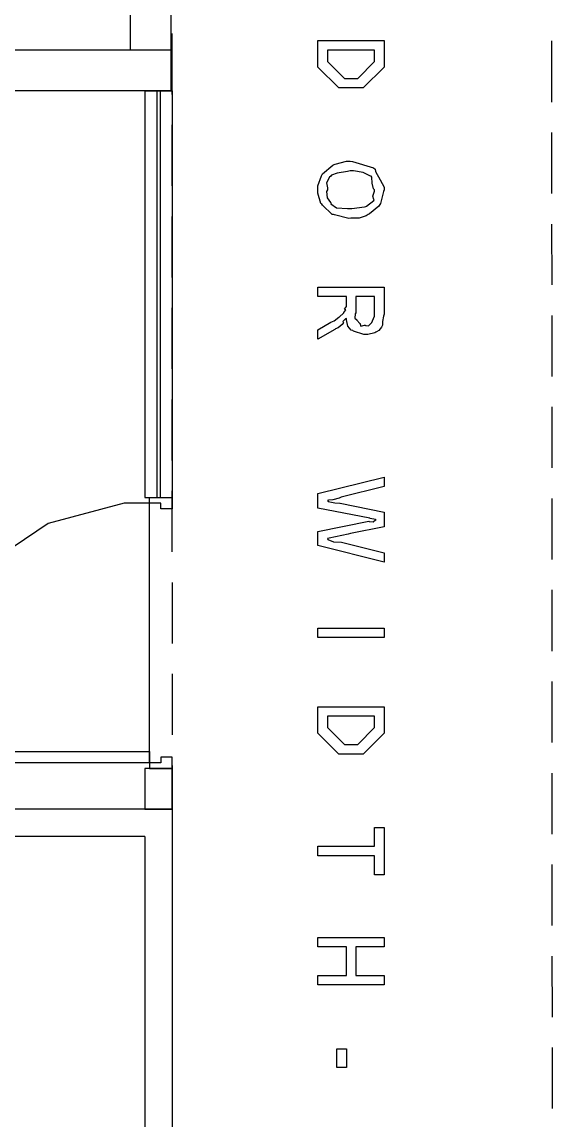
# Model space of a CAD drawing. Extents: x 0 to 23.4, y 0 to 16.5.
# Drawn here: x 13.318 to 13.831, y 10.208 to 11.271 of the extents above; entities that cross this region are included whole.
import ezdxf

# ---------------------------------------------------------------- set-up
doc = ezdxf.new("R2010")
doc.units = 0
doc.layers.get('0').update_dxf_attribs({"linetype": 'CONTINUOUS'})

msp = doc.modelspace()

# ---------------------------------------------------------------- linework, layer by layer
at = {"color": 0}
for points in [[(13.4625, 11.818), (13.4623, 11.2046)], [(13.4231, 11.7787), (13.423, 11.244)], [(13.4631, 11.2601), (13.4632, 11.2011)], [(13.8306, 11.2528), (13.8306, 11.1937)], [(13.4632, 11.244), (12.5438, 11.244)], [(13.4632, 11.2046), (12.5438, 11.2046)], [(13.4371, 11.2046), (13.4371, 10.811)], [(13.4371, 11.2046), (13.4634, 11.2046)], [(13.4487, 11.2046), (13.4487, 10.811)], [(13.4518, 11.2046), (13.4518, 10.811)], [(13.4634, 11.2046), (13.4634, 10.811)], [(13.4632, 11.1716), (13.4632, 11.1125)], [(13.8306, 11.1642), (13.8306, 11.1052)], [(13.4632, 11.083), (13.4632, 11.024)], [(13.8306, 11.0756), (13.8307, 11.0166)], [(13.4633, 10.9944), (13.4633, 10.9354)], [(13.8307, 10.9871), (13.8307, 10.928)], [(13.4633, 10.9059), (13.4633, 10.8468)], [(13.8307, 10.8985), (13.8307, 10.8395)], [(13.4371, 10.811), (13.4634, 10.811)], [(13.4633, 10.8173), (13.4633, 10.7582)], [(13.8308, 10.8099), (13.8308, 10.7509)], [(13.4416, 10.8055), (13.417, 10.8055), (13.3436, 10.7857), (13.2637, 10.7318), (13.2098, 10.6519), (13.1901, 10.5785), (13.1901, 10.554)], [(13.4416, 10.554), (13.4416, 10.8055)], [(13.4634, 10.7287), (13.4634, 10.6697)], [(13.8308, 10.7214), (13.8308, 10.6623)], [(13.4634, 10.6401), (13.4634, 10.5811)], [(13.8308, 10.6328), (13.8308, 10.5737)], [(13.4634, 10.5515), (13.4635, 10.4925)], [(13.8309, 10.5442), (13.8309, 10.4851)], [(13.4634, 10.5091), (12.5438, 10.5091)], [(13.4634, 10.5091), (13.4638, 9.80063)], [(13.4371, 10.4829), (12.5438, 10.4829)], [(13.4371, 10.4829), (13.4375, 9.84)], [(13.4634, 10.4829), (13.4635, 10.4829)], [(13.4635, 10.4629), (13.4635, 10.4039)], [(13.8309, 10.4556), (13.8309, 10.3965)], [(13.4635, 10.3744), (13.4635, 10.3153)], [(13.8309, 10.367), (13.831, 10.308)], [(13.4635, 10.2858), (13.4636, 10.2268)], [(13.831, 10.2784), (13.831, 10.2194)]]:
    msp.add_lwpolyline(points, dxfattribs=at)
for points in [[(13.6045, 11.2531), (13.6686, 11.2531), (13.6686, 11.234), (13.6686, 11.2275), (13.6484, 11.2073), (13.6369, 11.2073), (13.6247, 11.2073), (13.6045, 11.2275), (13.6045, 11.2331), (13.6045, 11.2531)], [(13.6137, 11.244), (13.6137, 11.2336), (13.6137, 11.2329), (13.6302, 11.2164), (13.6371, 11.2164), (13.643, 11.2164), (13.6594, 11.2329), (13.6594, 11.2336), (13.6594, 11.244), (13.6137, 11.244)], [(13.6358, 11.1363), (13.6381, 11.136), (13.6584, 11.13), (13.6599, 11.1288), (13.6602, 11.1265), (13.6647, 11.1185), (13.6686, 11.1112), (13.6686, 11.1088), (13.6679, 11.107), (13.6651, 11.0955), (13.6644, 11.0945), (13.6634, 11.093), (13.6543, 11.0854), (13.6532, 11.0849), (13.6513, 11.0836), (13.6444, 11.0812), (13.6384, 11.0814), (13.6364, 11.0814), (13.6345, 11.081), (13.6207, 11.0844), (13.6195, 11.0849), (13.6182, 11.0847), (13.6089, 11.0938), (13.6082, 11.0949), (13.6073, 11.0956), (13.6045, 11.1055), (13.6045, 11.1088), (13.6045, 11.1125), (13.608, 11.1224), (13.6087, 11.1235), (13.6091, 11.1241), (13.619, 11.1325), (13.6202, 11.1331), (13.6212, 11.1335), (13.6322, 11.1363), (13.6358, 11.1363)], [(13.6358, 11.1272), (13.633, 11.1265), (13.6232, 11.1248), (13.6177, 11.1229), (13.6171, 11.122), (13.6157, 11.121), (13.613, 11.1156), (13.6137, 11.1105), (13.6137, 11.1088), (13.6129, 11.1072), (13.6134, 11.1009), (13.6167, 11.0966), (13.6173, 11.0958), (13.6171, 11.0952), (13.6224, 11.0912), (13.6331, 11.0906), (13.6367, 11.0906), (13.6374, 11.0905), (13.6495, 11.0924), (13.6508, 11.0927), (13.6516, 11.0929), (13.6587, 11.0985), (13.6588, 11.0992), (13.6586, 11.0992), (13.6577, 11.1025), (13.6594, 11.1073), (13.6594, 11.1088), (13.6583, 11.1097), (13.657, 11.1152), (13.6567, 11.1209), (13.6562, 11.1218), (13.6548, 11.1224), (13.6483, 11.1254), (13.6389, 11.1272), (13.6358, 11.1272)], [(13.6045, 11.0144), (13.6686, 11.0144), (13.6686, 10.9882), (13.6679, 10.9865), (13.667, 10.9811), (13.6671, 10.9778), (13.6668, 10.9771), (13.6661, 10.9759), (13.6635, 10.9725), (13.6612, 10.9714), (13.6605, 10.971), (13.6597, 10.9704), (13.6527, 10.9686), (13.6503, 10.9686), (13.6488, 10.9686), (13.639, 10.9719), (13.6382, 10.9725), (13.6368, 10.9728), (13.6334, 10.9767), (13.6323, 10.9828), (13.6321, 10.9841), (13.6311, 10.9837), (13.6288, 10.9813), (13.6292, 10.9799), (13.6291, 10.9797), (13.6279, 10.9785), (13.6241, 10.9752), (13.6217, 10.9741), (13.621, 10.9736), (13.6045, 10.9641), (13.6045, 10.9732), (13.6171, 10.9806), (13.6171, 10.9806), (13.6203, 10.9819), (13.6249, 10.9855), (13.6254, 10.9858), (13.6254, 10.9858), (13.6294, 10.9892), (13.6297, 10.9895), (13.6297, 10.9895), (13.6295, 10.9901), (13.6316, 10.9925), (13.6317, 10.9927), (13.6315, 10.9926), (13.6303, 10.9931), (13.6321, 10.9959), (13.6321, 10.9968), (13.6321, 11.0053), (13.6045, 11.0053), (13.6045, 11.0144)], [(13.6412, 11.0053), (13.6412, 10.9897), (13.6406, 10.9886), (13.6403, 10.9845), (13.6421, 10.9829), (13.6423, 10.9825), (13.6423, 10.9825), (13.6452, 10.9793), (13.6456, 10.9791), (13.6453, 10.9787), (13.6462, 10.9767), (13.6495, 10.9778), (13.6506, 10.9778), (13.6507, 10.9774), (13.6535, 10.9772), (13.6564, 10.9799), (13.6568, 10.9804), (13.6568, 10.9804), (13.6574, 10.9819), (13.6594, 10.9865), (13.6594, 10.988), (13.6594, 11.0053), (13.6412, 11.0053)], [(13.6045, 10.8148), (13.6686, 10.8307), (13.6686, 10.8216), (13.6269, 10.8111), (13.6251, 10.8103), (13.6191, 10.8086), (13.6148, 10.8082), (13.6137, 10.8079), (13.6146, 10.8071), (13.6209, 10.8056), (13.6257, 10.8054), (13.626, 10.8053), (13.6686, 10.7968), (13.6686, 10.7825), (13.6362, 10.776), (13.6338, 10.7754), (13.6153, 10.7715), (13.6137, 10.7712), (13.614, 10.7701), (13.6197, 10.7681), (13.6273, 10.7676), (13.6286, 10.7673), (13.6686, 10.7573), (13.6686, 10.7484), (13.6045, 10.7643), (13.6045, 10.7779), (13.6538, 10.7881), (13.6541, 10.7876), (13.6579, 10.7875), (13.6602, 10.7894), (13.661, 10.7894), (13.6604, 10.7896), (13.6552, 10.7906), (13.6547, 10.7908), (13.6045, 10.8007), (13.6045, 10.8148)], [(13.4634, 10.811), (13.4634, 10.8), (13.4525, 10.8), (13.4525, 10.8055), (13.4416, 10.8055), (13.4416, 10.811), (13.4634, 10.811)], [(13.6045, 10.6844), (13.6686, 10.6844), (13.6686, 10.6753), (13.6045, 10.6753), (13.6045, 10.6844)], [(13.6045, 10.6083), (13.6686, 10.6083), (13.6686, 10.5893), (13.6686, 10.5827), (13.6484, 10.5626), (13.6369, 10.5626), (13.6247, 10.5626), (13.6045, 10.5827), (13.6045, 10.5884), (13.6045, 10.6083)], [(13.6137, 10.5992), (13.6137, 10.5888), (13.6137, 10.5882), (13.6302, 10.5717), (13.6371, 10.5717), (13.643, 10.5717), (13.6594, 10.5882), (13.6594, 10.5888), (13.6594, 10.5992), (13.6137, 10.5992)], [(13.4416, 10.554), (13.1901, 10.554), (13.1901, 10.5649), (13.4416, 10.5649), (13.4416, 10.554)], [(13.4634, 10.5485), (13.4634, 10.5595), (13.4525, 10.5595), (13.4525, 10.554), (13.4416, 10.554), (13.4416, 10.5485), (13.4634, 10.5485)], [(13.4372, 10.5485), (13.4372, 10.5091), (13.4634, 10.5091), (13.4634, 10.5485), (13.4372, 10.5485)], [(13.6045, 10.4734), (13.6594, 10.4734), (13.6594, 10.4916), (13.6686, 10.4916), (13.6686, 10.4458), (13.6594, 10.4458), (13.6594, 10.464), (13.6045, 10.464), (13.6045, 10.4734)], [(13.6045, 10.385), (13.6686, 10.385), (13.6686, 10.3759), (13.6412, 10.3759), (13.6412, 10.3483), (13.6686, 10.3483), (13.6686, 10.3392), (13.6045, 10.3392), (13.6045, 10.3483), (13.6321, 10.3483), (13.6321, 10.3759), (13.6045, 10.3759), (13.6045, 10.385)], [(13.6228, 10.2773), (13.6321, 10.2773), (13.6321, 10.2591), (13.6228, 10.2591), (13.6228, 10.2773)]]:
    msp.add_lwpolyline(points, close=True, dxfattribs=at)

doc.saveas('drawing.dxf')
